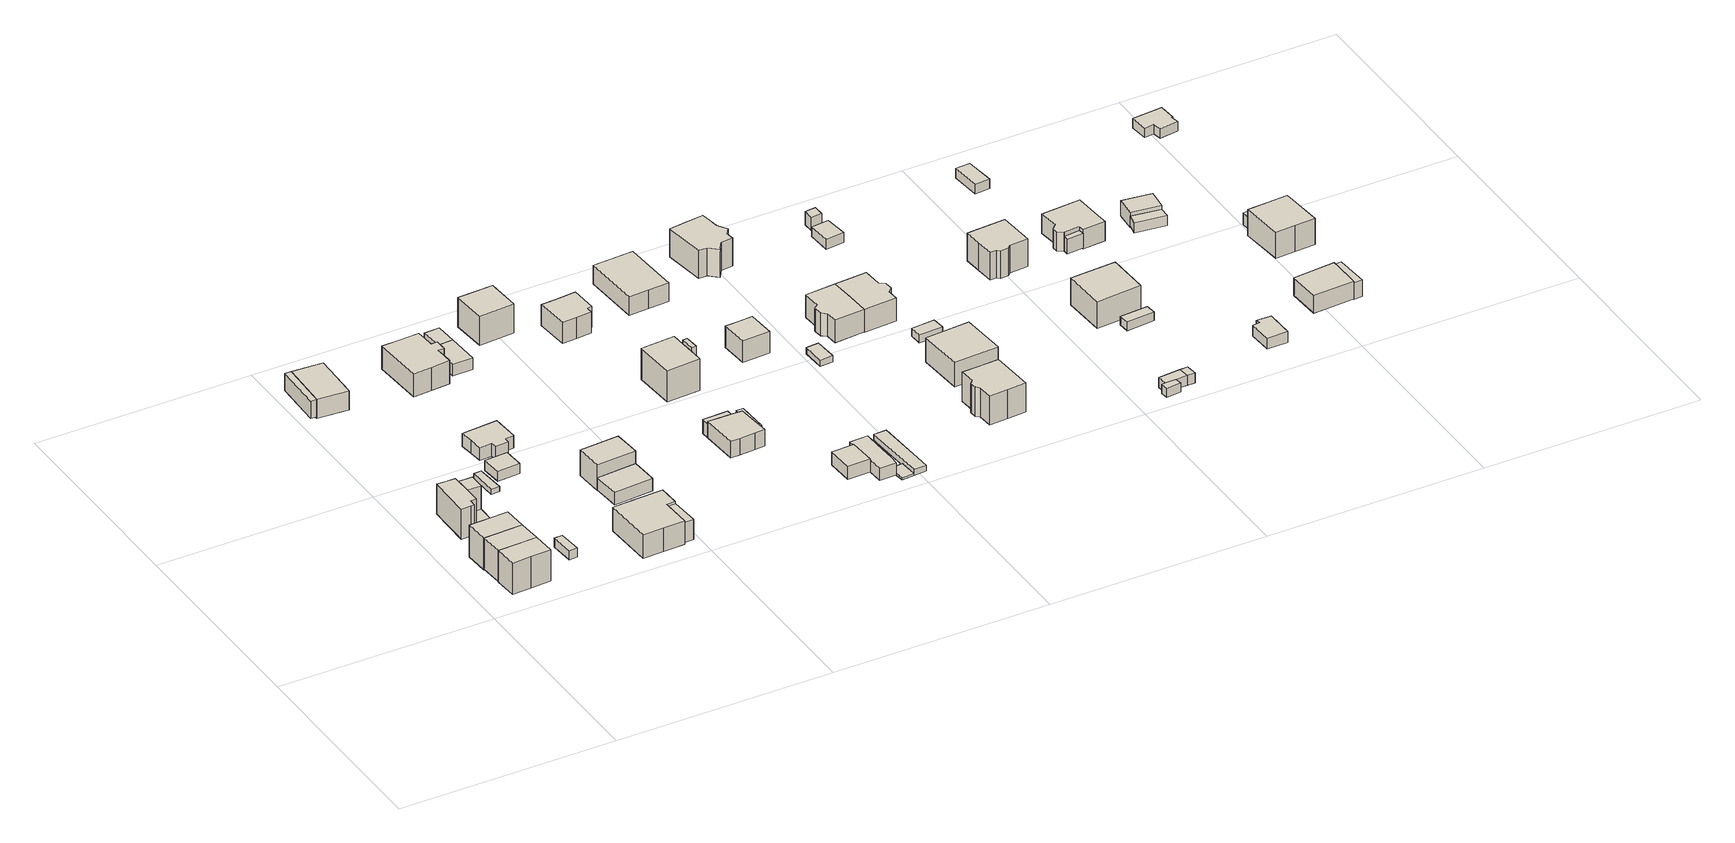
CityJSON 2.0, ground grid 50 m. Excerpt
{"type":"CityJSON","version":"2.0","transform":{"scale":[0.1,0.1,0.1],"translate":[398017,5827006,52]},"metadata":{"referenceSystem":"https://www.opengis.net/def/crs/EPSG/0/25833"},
"CityObjects":{
"building1":{"type":"Building","attributes":{"Gemeindeschluessel":"11000011","BezugspunktDach":"2200","function":"31001_1010","measuredHeight":8.56,"storeysAboveGround":1},"address":[{"country":"Germany","locality":"Berlin","thoroughfareNumber":"22B","thoroughfareName":"Astridstraße"}],"geometry":[{"type":"Solid","lod":"1","boundaries":[[[[0,1,2,3,4,5]],[[6,7,8,9,10,11]],[[6,11,5,4]],[[7,6,4,3]],[[8,7,3,2]],[[9,8,2,1]],[[10,9,1,0]],[[11,10,0,5]]]]}]},
"building2":{"type":"Building","attributes":{"Gemeindeschluessel":"11000011","BezugspunktDach":"2200","function":"31001_1010","measuredHeight":8.48,"storeysAboveGround":1},"address":[{"country":"Germany","locality":"Berlin","thoroughfareNumber":"22A","thoroughfareName":"Astridstraße"}],"geometry":[{"type":"Solid","lod":"1","boundaries":[[[[5,4,3,12,13]],[[14,15,16,17,18]],[[14,18,13,12]],[[15,14,12,3]],[[16,15,3,4]],[[17,16,4,5]],[[18,17,5,13]]]]}]},
"building3":{"type":"Building","attributes":{"Gemeindeschluessel":"11000011","BezugspunktDach":"2200","function":"31001_1010","measuredHeight":8.68,"storeysAboveGround":1},"address":[{"country":"Germany","locality":"Berlin","thoroughfareNumber":"22","thoroughfareName":"Astridstraße"}],"geometry":[{"type":"Solid","lod":"1","boundaries":[[[[13,12,19,20,21]],[[22,23,24,25,26]],[[22,26,21,20]],[[23,22,20,19]],[[24,23,19,12]],[[25,24,12,13]],[[26,25,13,21]]]]}]},
"building4":{"type":"Building","attributes":{"Gemeindeschluessel":"11000011","function":"31001_1010"},"address":[{"country":"Germany","locality":"Berlin","thoroughfareNumber":"2","thoroughfareName":"Sigrunstraße"}],"children":["building4-1","building4-2"]},
"building4-1":{"type":"BuildingPart","attributes":{"BezugspunktDach":"2200","measuredHeight":8.29,"storeysAboveGround":1},"parents":["building4"],"geometry":[{"type":"MultiSurface","lod":"1","boundaries":[[[27,28,29,30,31,32,33,34,35]],[[36,37,38,39,40,41,42,43,44]],[[36,44,35,34]],[[37,36,34,33]],[[38,37,33,32]],[[45,46,32,31]],[[40,39,31,30]],[[41,40,30,29]],[[42,41,29,28]],[[43,42,28,27]],[[44,43,27,35]],[[39,38,46,45]]]}]},
"building4-2":{"type":"BuildingPart","attributes":{"BezugspunktDach":"2200","measuredHeight":6.38,"storeysAboveGround":1},"parents":["building4"],"geometry":[{"type":"Solid","lod":"1","boundaries":[[[[45,47,48,46]],[[49,50,39,38]],[[49,38,46,48]],[[50,49,48,47]],[[39,50,47,45]],[[38,39,45,46]]]]}]},
"building5":{"type":"Building","attributes":{"Gemeindeschluessel":"11000011","BezugspunktDach":"2200","function":"31001_2143","measuredHeight":0.686,"storeysAboveGround":1},"address":[{"country":"Germany","locality":"Berlin","thoroughfareNumber":"2 (2)","thoroughfareName":"Sigrunstraße"}],"geometry":[{"type":"Solid","lod":"1","boundaries":[[[[51,52,53,54]],[[55,56,57,58]],[[55,58,54,53]],[[56,55,53,52]],[[57,56,52,51]],[[58,57,51,54]]]]}]},
"building6":{"type":"Building","attributes":{"Gemeindeschluessel":"11000011","BezugspunktDach":"2200","function":"31001_2463","measuredHeight":2.45,"storeysAboveGround":1},"address":[{"country":"Germany","locality":"Berlin","thoroughfareNumber":"2 (1)","thoroughfareName":"Sigrunstraße"}],"geometry":[{"type":"Solid","lod":"1","boundaries":[[[[59,60,61,62]],[[63,64,65,66]],[[63,66,62,61]],[[64,63,61,60]],[[65,64,60,59]],[[66,65,59,62]]]]}]},
"building7":{"type":"Building","attributes":{"Gemeindeschluessel":"11000011","BezugspunktDach":"2200","function":"31001_2143","measuredHeight":2.22,"storeysAboveGround":1},"address":[{"country":"Germany","locality":"Berlin","thoroughfareNumber":"5 (1)","thoroughfareName":"Ricardastraße"}],"geometry":[{"type":"Solid","lod":"1","boundaries":[[[[67,68,69,70]],[[71,72,73,74]],[[71,74,70,69]],[[72,71,69,68]],[[73,72,68,67]],[[74,73,67,70]]]]}]},
"building8":{"type":"Building","attributes":{"Gemeindeschluessel":"11000011","BezugspunktDach":"2200","function":"51009_1610","measuredHeight":4.17,"storeysAboveGround":0},"address":[{"country":"Germany","locality":"Berlin"}],"geometry":[{"type":"Solid","lod":"1","boundaries":[[[[75,76,77,78]],[[79,80,81,82]],[[79,82,78,77]],[[80,79,77,76]],[[81,80,76,75]],[[82,81,75,78]]]]}]},
"building9":{"type":"Building","attributes":{"Gemeindeschluessel":"11000011","BezugspunktDach":"2200","function":"31001_2081","measuredHeight":4.59,"storeysAboveGround":1},"address":[{"country":"Germany","locality":"Berlin","thoroughfareNumber":"3 (3)","thoroughfareName":"Sigrunstraße"}],"geometry":[{"type":"Solid","lod":"1","boundaries":[[[[83,84,76,75]],[[85,86,87,88]],[[85,88,75,76]],[[86,85,76,84]],[[87,86,84,83]],[[88,87,83,75]]]]}]},
"building10":{"type":"Building","attributes":{"Gemeindeschluessel":"11000011","BezugspunktDach":"2200","function":"31001_2143","measuredHeight":1.21,"storeysAboveGround":1},"address":[{"country":"Germany","locality":"Berlin","thoroughfareNumber":"4 (2)","thoroughfareName":"Sigrunstraße"}],"geometry":[{"type":"Solid","lod":"1","boundaries":[[[[89,90,91,92]],[[93,94,95,96]],[[93,96,92,91]],[[94,93,91,90]],[[95,94,90,89]],[[96,95,89,92]]]]}]},
"building11":{"type":"Building","attributes":{"Gemeindeschluessel":"11000011","BezugspunktDach":"2200","function":"31001_2463","measuredHeight":2.38,"storeysAboveGround":1},"address":[{"country":"Germany","locality":"Berlin","thoroughfareNumber":"4 (1)","thoroughfareName":"Sigrunstraße"}],"geometry":[{"type":"Solid","lod":"1","boundaries":[[[[97,98,99,100]],[[101,102,103,104]],[[101,104,100,99]],[[102,101,99,98]],[[103,102,98,97]],[[104,103,97,100]]]]}]},
"building12":{"type":"Building","attributes":{"Gemeindeschluessel":"11000011","BezugspunktDach":"2200","function":"31001_1010","measuredHeight":6.4,"storeysAboveGround":1},"address":[{"country":"Germany","locality":"Berlin","thoroughfareNumber":"5","thoroughfareName":"Ricardastraße"}],"geometry":[{"type":"Solid","lod":"1","boundaries":[[[[105,106,107,108,109,110,111,112]],[[113,114,115,116,117,118,119,120]],[[113,120,112,111]],[[114,113,111,110]],[[115,114,110,109]],[[116,115,109,108]],[[117,116,108,107]],[[118,117,107,106]],[[119,118,106,105]],[[120,119,105,112]]]]}]},
"building13":{"type":"Building","attributes":{"Gemeindeschluessel":"11000011","BezugspunktDach":"2200","function":"31001_1010","measuredHeight":4.02,"storeysAboveGround":1},"address":[{"country":"Germany","locality":"Berlin","thoroughfareNumber":"4","thoroughfareName":"Sigrunstraße"}],"geometry":[{"type":"Solid","lod":"1","boundaries":[[[[121,122,123,124,125,126,127,128,129,130]],[[131,132,133,134,135,136,137,138,139,140]],[[131,140,130,129]],[[132,131,129,128]],[[133,132,128,127]],[[134,133,127,126]],[[135,134,126,125]],[[136,135,125,124]],[[137,136,124,123]],[[138,137,123,122]],[[139,138,122,121]],[[140,139,121,130]]]]}]},
"building14":{"type":"Building","attributes":{"Gemeindeschluessel":"11000011","BezugspunktDach":"2200","function":"51009_1610","measuredHeight":5.15,"storeysAboveGround":0},"address":[{"country":"Germany","locality":"Berlin"}],"geometry":[{"type":"Solid","lod":"1","boundaries":[[[[141,142,143,144]],[[145,146,147,148]],[[145,148,144,143]],[[146,145,143,142]],[[147,146,142,141]],[[148,147,141,144]]]]}]},
"building15":{"type":"Building","attributes":{"Gemeindeschluessel":"11000011","BezugspunktDach":"2200","function":"31001_1010","measuredHeight":3,"storeysAboveGround":1},"address":[{"country":"Germany","locality":"Berlin","thoroughfareNumber":"3A","thoroughfareName":"Ricardastraße"}],"geometry":[{"type":"Solid","lod":"1","boundaries":[[[[149,150,151,152]],[[153,154,155,156]],[[153,156,152,151]],[[154,153,151,150]],[[155,154,150,149]],[[156,155,149,152]]]]}]},
"building16":{"type":"Building","attributes":{"Gemeindeschluessel":"11000011","BezugspunktDach":"2200","function":"31001_1010","measuredHeight":9.04,"storeysAboveGround":1},"address":[{"country":"Germany","locality":"Berlin","thoroughfareNumber":"3","thoroughfareName":"Sigrunstraße"}],"geometry":[{"type":"Solid","lod":"1","boundaries":[[[[157,158,159,160,161,162,163,164,165,166,167]],[[168,169,170,171,172,173,174,175,176,177,178]],[[168,178,167,166]],[[169,168,166,165]],[[170,169,165,164]],[[171,170,164,163]],[[172,171,163,162]],[[173,172,162,161]],[[174,173,161,160]],[[175,174,160,159]],[[176,175,159,158]],[[177,176,158,157]],[[178,177,157,167]]]]}]},
"building17":{"type":"Building","attributes":{"Gemeindeschluessel":"11000011","BezugspunktDach":"2200","function":"31001_1010","measuredHeight":6.21,"storeysAboveGround":1},"address":[{"country":"Germany","locality":"Berlin","thoroughfareNumber":"3","thoroughfareName":"Ricardastraße"}],"geometry":[{"type":"Solid","lod":"1","boundaries":[[[[179,180,181,182]],[[183,184,185,186]],[[183,186,182,181]],[[184,183,181,180]],[[185,184,180,179]],[[186,185,179,182]]]]}]},
"building18":{"type":"Building","attributes":{"Gemeindeschluessel":"11000011","BezugspunktDach":"2200","function":"51009_1610","measuredHeight":3.88,"storeysAboveGround":0},"address":[{"country":"Germany","locality":"Berlin"}],"geometry":[{"type":"Solid","lod":"1","boundaries":[[[[187,188,189,190]],[[172,191,174,173]],[[172,173,190,189]],[[191,172,189,188]],[[174,191,188,187]],[[173,174,187,190]]]]}]},
"building19":{"type":"Building","attributes":{"Gemeindeschluessel":"11000011","BezugspunktDach":"2200","function":"31001_2463","measuredHeight":2.77,"storeysAboveGround":1},"address":[{"country":"Germany","locality":"Berlin","thoroughfareNumber":"3 (1)","thoroughfareName":"Sigrunstraße"}],"geometry":[{"type":"Solid","lod":"1","boundaries":[[[[192,193,194,195,196]],[[197,198,199,200,201]],[[197,201,196,195]],[[198,197,195,194]],[[199,198,194,193]],[[200,199,193,192]],[[201,200,192,196]]]]}]},
"building20":{"type":"Building","attributes":{"Gemeindeschluessel":"11000011","BezugspunktDach":"2200","function":"31001_2143","measuredHeight":2.64,"storeysAboveGround":1},"address":[{"country":"Germany","locality":"Berlin","thoroughfareNumber":"3 (2)","thoroughfareName":"Sigrunstraße"}],"geometry":[{"type":"Solid","lod":"1","boundaries":[[[[195,194,202,203]],[[204,205,206,207]],[[204,207,203,202]],[[205,204,202,194]],[[206,205,194,195]],[[207,206,195,203]]]]}]},
"building21":{"type":"Building","attributes":{"Gemeindeschluessel":"11000011","BezugspunktDach":"2200","function":"31001_1010","measuredHeight":9.32,"storeysAboveGround":1},"address":[{"country":"Germany","locality":"Berlin","thoroughfareNumber":"5","thoroughfareName":"Sigrunstraße"}],"geometry":[{"type":"Solid","lod":"1","boundaries":[[[[208,209,210,211]],[[212,213,214,215]],[[212,215,211,210]],[[213,212,210,209]],[[214,213,209,208]],[[215,214,208,211]]]]}]},
"building22":{"type":"Building","attributes":{"Gemeindeschluessel":"11000011","function":"31001_1010"},"address":[{"country":"Germany","locality":"Berlin","thoroughfareNumber":"4","thoroughfareName":"Ricardastraße"}],"children":["building22-1","building22-2"]},
"building22-1":{"type":"BuildingPart","attributes":{"BezugspunktDach":"2200","measuredHeight":4.66,"storeysAboveGround":1},"parents":["building22"],"geometry":[{"type":"MultiSurface","lod":"1","boundaries":[[[216,217,218,219,220,221,222,223,224]],[[225,226,227,228,229,230,231,232,233]],[[234,235,224,223]],[[236,234,225,223,222]],[[227,226,222,221]],[[228,227,221,220]],[[229,228,220,219]],[[230,229,219,218]],[[231,230,218,217]],[[232,231,217,216]],[[233,232,216,224]],[[225,233,235,234]],[[226,225,234,236]]]}]},
"building22-2":{"type":"BuildingPart","attributes":{"BezugspunktDach":"2200","measuredHeight":3.38,"storeysAboveGround":1},"parents":["building22"],"geometry":[{"type":"MultiSurface","lod":"1","boundaries":[[[235,236,237,238]],[[239,226,233,240]],[[239,240,238,237]],[[226,239,237,236]],[[240,233,235,238]],[[233,225,234,235]],[[226,236,234,225]]]}]},
"building23":{"type":"Building","attributes":{"Gemeindeschluessel":"11000011","BezugspunktDach":"2200","function":"51009_1610","measuredHeight":2.8,"storeysAboveGround":0},"address":[{"country":"Germany","locality":"Berlin"}],"geometry":[{"type":"Solid","lod":"1","boundaries":[[[[241,242,243,244,245]],[[246,247,248,249,250]],[[246,250,245,244]],[[247,246,244,243]],[[248,247,243,242]],[[249,248,242,241]],[[250,249,241,245]]]]}]},
"building24":{"type":"Building","attributes":{"Gemeindeschluessel":"11000011","BezugspunktDach":"2200","function":"31001_1010","measuredHeight":7,"storeysAboveGround":1},"address":[{"country":"Germany","locality":"Berlin","thoroughfareNumber":"7","thoroughfareName":"Sigrunstraße"}],"geometry":[{"type":"Solid","lod":"1","boundaries":[[[[251,252,253,254,255,256,257,258]],[[259,260,261,262,263,264,265,266]],[[259,266,258,257]],[[260,259,257,256]],[[261,260,256,255]],[[262,261,255,254]],[[263,262,254,253]],[[264,263,253,252]],[[265,264,252,251]],[[266,265,251,258]]]]}]},
"building25":{"type":"Building","attributes":{"Gemeindeschluessel":"11000011","function":"31001_1010"},"address":[{"country":"Germany","locality":"Berlin","thoroughfareNumber":"6","thoroughfareName":"Sigrunstraße"}],"children":["building25-1","building25-2"]},
"building25-1":{"type":"BuildingPart","attributes":{"BezugspunktDach":"2200","measuredHeight":9.69,"storeysAboveGround":1},"parents":["building25"],"geometry":[{"type":"Solid","lod":"1","boundaries":[[[[267,268,269,270,271,272]],[[273,274,275,276,277,278]],[[273,278,272,271]],[[274,273,271,270]],[[276,275,269,268]],[[277,276,268,267]],[[278,277,267,272]],[[275,274,270,269]]]]}]},
"building25-2":{"type":"BuildingPart","attributes":{"BezugspunktDach":"2200","measuredHeight":8.47,"storeysAboveGround":1},"parents":["building25"],"geometry":[{"type":"MultiSurface","lod":"1","boundaries":[[[279,280,281,282]],[[283,284,275,274]],[[283,274,282,281]],[[284,283,281,280]],[[275,284,280,279]],[[270,269,275,279,282]],[[274,275,269,270]]]}]},
"building26":{"type":"Building","attributes":{"Gemeindeschluessel":"11000011","function":"31001_1010"},"address":[{"country":"Germany","locality":"Berlin","thoroughfareNumber":"6","thoroughfareName":"Ricardastraße"}],"children":["building26-1","building26-2"]},
"building26-1":{"type":"BuildingPart","attributes":{"BezugspunktDach":"2200","measuredHeight":3.53,"storeysAboveGround":1},"parents":["building26"],"geometry":[{"type":"Solid","lod":"1","boundaries":[[[[285,286,287,288,289,290,291,292,293]],[[294,295,296,297,298,299,300,301,302]],[[294,302,293,292]],[[295,294,292,291]],[[296,295,291,290]],[[297,296,290,289]],[[298,297,289,288]],[[299,298,288,287]],[[302,301,285,293]],[[300,299,287,286]],[[301,300,286,285]]]]}]},
"building26-2":{"type":"BuildingPart","attributes":{"BezugspunktDach":"2200","measuredHeight":3.26,"storeysAboveGround":1},"parents":["building26"],"geometry":[{"type":"MultiSurface","lod":"1","boundaries":[[[303,304,305,306]],[[301,299,307,308]],[[301,308,306,305]],[[287,286,285,305,304]],[[307,299,304,303]],[[308,307,303,306]],[[299,309,300,286,287]],[[301,285,286,300]]]}]},
"building27":{"type":"Building","attributes":{"Gemeindeschluessel":"11000011","function":"31001_2143"},"address":[{"country":"Germany","locality":"Berlin","thoroughfareNumber":"6 (1)","thoroughfareName":"Ricardastraße"}],"children":["building27-1","building27-2"]},
"building27-1":{"type":"BuildingPart","attributes":{"BezugspunktDach":"2200","measuredHeight":2.14,"storeysAboveGround":1},"parents":["building27"],"geometry":[{"type":"MultiSurface","lod":"1","boundaries":[[[310,311,312,313]],[[314,315,316,317]],[[314,317,313,312]],[[315,314,312,311]],[[316,315,311,310]],[[317,318,319,320,316,310,313]],[[316,320,319,318]]]}]},
"building27-2":{"type":"BuildingPart","attributes":{"BezugspunktDach":"2200","measuredHeight":0.496,"storeysAboveGround":1},"parents":["building27"],"geometry":[{"type":"MultiSurface","lod":"1","boundaries":[[[321,320,319,322,323]],[[324,318,316,325,326]],[[324,326,323,322]],[[318,324,322,319]],[[325,316,320,321]],[[326,325,321,323]],[[316,327,318,319,320]]]}]},
"building28":{"type":"Building","attributes":{"Gemeindeschluessel":"11000011","BezugspunktDach":"2200","function":"31001_1010","measuredHeight":5.54,"storeysAboveGround":1},"address":[{"country":"Germany","locality":"Berlin","thoroughfareNumber":"9","thoroughfareName":"Sigrunstraße"}],"geometry":[{"type":"Solid","lod":"1","boundaries":[[[[328,329,330,331,332]],[[333,334,335,336,337]],[[333,337,332,331]],[[334,333,331,330]],[[335,334,330,329]],[[336,335,329,328]],[[337,336,328,332]]]]}]},
"building29":{"type":"Building","attributes":{"Gemeindeschluessel":"11000011","BezugspunktDach":"2200","function":"31001_1010","measuredHeight":6.38,"storeysAboveGround":1},"address":[{"country":"Germany","locality":"Berlin","thoroughfareNumber":"8","thoroughfareName":"Sigrunstraße"}],"geometry":[{"type":"Solid","lod":"1","boundaries":[[[[338,339,340,341,342]],[[343,344,345,346,347]],[[343,347,342,341]],[[344,343,341,340]],[[345,344,340,339]],[[346,345,339,338]],[[347,346,338,342]]]]}]},
"building30":{"type":"Building","attributes":{"Gemeindeschluessel":"11000011","BezugspunktDach":"2200","function":"31001_2463","measuredHeight":1.49,"storeysAboveGround":1},"address":[{"country":"Germany","locality":"Berlin","thoroughfareNumber":"10 (1)","thoroughfareName":"Sigrunstraße"}],"geometry":[{"type":"Solid","lod":"1","boundaries":[[[[348,349,350,351]],[[352,353,354,355]],[[352,355,351,350]],[[353,352,350,349]],[[354,353,349,348]],[[355,354,348,351]]]]}]},
"building31":{"type":"Building","attributes":{"Gemeindeschluessel":"11000011","BezugspunktDach":"2200","function":"31001_1010","measuredHeight":8.34,"storeysAboveGround":1},"address":[{"country":"Germany","locality":"Berlin","thoroughfareNumber":"17","thoroughfareName":"Ellistraße"}],"geometry":[{"type":"Solid","lod":"1","boundaries":[[[[356,357,358,359,360,361,362,363,364,365,366,367,368]],[[369,370,371,372,373,374,375,376,377,378,379,380,381]],[[369,381,368,367]],[[370,369,367,366]],[[371,370,366,365]],[[372,371,365,364]],[[373,372,364,363]],[[374,373,363,362]],[[375,374,362,361]],[[376,375,361,360]],[[377,376,360,359]],[[378,377,359,358]],[[379,378,358,357]],[[380,379,357,356]],[[381,380,356,368]]]]}]},
"building32":{"type":"Building","attributes":{"Gemeindeschluessel":"11000011","BezugspunktDach":"2200","function":"31001_1010","measuredHeight":7.44,"storeysAboveGround":1},"address":[{"country":"Germany","locality":"Berlin","thoroughfareNumber":"10","thoroughfareName":"Sigrunstraße"}],"geometry":[{"type":"Solid","lod":"1","boundaries":[[[[382,383,384,385,386,387,388,389,390,391]],[[392,393,394,395,396,397,398,399,400,401]],[[392,401,391,390]],[[393,392,390,389]],[[394,393,389,388]],[[395,394,388,387]],[[396,395,387,386]],[[397,396,386,385]],[[398,397,385,384]],[[399,398,384,383]],[[400,399,383,382]],[[401,400,382,391]]]]}]},
"building33":{"type":"Building","attributes":{"Gemeindeschluessel":"11000011","BezugspunktDach":"2200","function":"31001_1010","measuredHeight":8.95,"storeysAboveGround":1},"address":[{"country":"Germany","locality":"Berlin","thoroughfareNumber":"5","thoroughfareName":"Helminestraße"}],"geometry":[{"type":"Solid","lod":"1","boundaries":[[[[402,403,404,405,406,407,408,409,410,411]],[[412,413,414,415,416,417,418,419,420,421]],[[412,421,411,410]],[[413,412,410,409]],[[414,413,409,408]],[[415,414,408,407]],[[416,415,407,406]],[[417,416,406,405]],[[418,417,405,404]],[[419,418,404,403]],[[420,419,403,402]],[[421,420,402,411]]]]}]},
"building34":{"type":"Building","attributes":{"Gemeindeschluessel":"11000011","BezugspunktDach":"2200","function":"31001_1010","measuredHeight":6.5,"storeysAboveGround":1},"address":[{"country":"Germany","locality":"Berlin","thoroughfareNumber":"3","thoroughfareName":"Helminestraße"}],"geometry":[{"type":"Solid","lod":"1","boundaries":[[[[422,423,424,425]],[[426,427,428,429]],[[426,429,425,424]],[[427,426,424,423]],[[428,427,423,422]],[[429,428,422,425]]]]}]},
"building35":{"type":"Building","attributes":{"Gemeindeschluessel":"11000011","BezugspunktDach":"2200","function":"31001_1010","measuredHeight":7.54,"storeysAboveGround":1},"address":[{"country":"Germany","locality":"Berlin","thoroughfareNumber":"12","thoroughfareName":"Sigrunstraße"}],"geometry":[{"type":"Solid","lod":"1","boundaries":[[[[387,386,430,431,432,433,434,435,436,388]],[[437,438,439,440,441,442,443,444,445,446]],[[437,446,388,436]],[[438,437,436,435]],[[439,438,435,434]],[[440,439,434,433]],[[441,440,433,432]],[[442,441,432,431]],[[443,442,431,430]],[[444,443,430,386]],[[445,444,386,387]],[[446,445,387,388]]]]}]},
"building36":{"type":"Building","attributes":{"Gemeindeschluessel":"11000011","BezugspunktDach":"2200","function":"31001_2463","measuredHeight":1.98,"storeysAboveGround":1},"address":[{"country":"Germany","locality":"Berlin","thoroughfareNumber":"12 (1)","thoroughfareName":"Sigrunstraße"}],"geometry":[{"type":"Solid","lod":"1","boundaries":[[[[447,448,449,450]],[[451,452,453,454]],[[451,454,450,449]],[[452,451,449,448]],[[453,452,448,447]],[[454,453,447,450]]]]}]},
"building37":{"type":"Building","attributes":{"Gemeindeschluessel":"11000011","BezugspunktDach":"2200","function":"51009_1610","measuredHeight":2.45,"storeysAboveGround":0},"address":[{"country":"Germany","locality":"Berlin"}],"geometry":[{"type":"Solid","lod":"1","boundaries":[[[[455,456,457,458]],[[459,460,461,462]],[[459,462,458,457]],[[460,459,457,456]],[[461,460,456,455]],[[462,461,455,458]]]]}]},
"building38":{"type":"Building","attributes":{"Gemeindeschluessel":"11000011","BezugspunktDach":"2200","function":"51009_1610","measuredHeight":3.19,"storeysAboveGround":0},"address":[{"country":"Germany","locality":"Berlin"}],"geometry":[{"type":"Solid","lod":"1","boundaries":[[[[463,464,465,466]],[[467,468,469,470]],[[467,470,466,465]],[[468,467,465,464]],[[469,468,464,463]],[[470,469,463,466]]]]}]},
"building39":{"type":"Building","attributes":{"Gemeindeschluessel":"11000011","BezugspunktDach":"2200","function":"51009_1610","measuredHeight":2.23,"storeysAboveGround":0},"address":[{"country":"Germany","locality":"Berlin"}],"geometry":[{"type":"Solid","lod":"1","boundaries":[[[[471,472,473,474,475]],[[476,477,478,479,480]],[[476,480,475,474]],[[477,476,474,473]],[[478,477,473,472]],[[479,478,472,471]],[[480,479,471,475]]]]}]},
"building40":{"type":"Building","attributes":{"Gemeindeschluessel":"11000011","BezugspunktDach":"2200","function":"51009_1611","measuredHeight":2.42,"storeysAboveGround":0},"address":[{"country":"Germany","locality":"Berlin"}],"geometry":[{"type":"Solid","lod":"1","boundaries":[[[[474,473,481,482,483]],[[484,485,486,487,488]],[[484,488,483,482]],[[485,484,482,481]],[[486,485,481,473]],[[487,486,473,474]],[[488,487,474,483]]]]}]},
"building41":{"type":"Building","attributes":{"Gemeindeschluessel":"11000011","BezugspunktDach":"2200","function":"31001_2143","measuredHeight":2.44,"storeysAboveGround":1},"address":[{"country":"Germany","locality":"Berlin","thoroughfareNumber":"8 (2)","thoroughfareName":"Helminestraße"}],"geometry":[{"type":"Solid","lod":"1","boundaries":[[[[481,489,490,482]],[[491,492,485,484]],[[491,484,482,490]],[[492,491,490,489]],[[485,492,489,481]],[[484,485,481,482]]]]}]},
"building42":{"type":"Building","attributes":{"Gemeindeschluessel":"11000011","BezugspunktDach":"2200","function":"31001_1010","measuredHeight":8.4,"storeysAboveGround":1},"address":[{"country":"Germany","locality":"Berlin","thoroughfareNumber":"2","thoroughfareName":"Helminestraße"}],"geometry":[{"type":"Solid","lod":"1","boundaries":[[[[493,494,495,496,497,498,499,500,501]],[[502,503,504,505,506,507,508,509,510]],[[502,510,501,500]],[[503,502,500,499]],[[504,503,499,498]],[[505,504,498,497]],[[506,505,497,496]],[[507,506,496,495]],[[508,507,495,494]],[[509,508,494,493]],[[510,509,493,501]]]]}]},
"building43":{"type":"Building","attributes":{"Gemeindeschluessel":"11000011","BezugspunktDach":"2200","function":"31001_1010","measuredHeight":9.87,"storeysAboveGround":1},"address":[{"country":"Germany","locality":"Berlin","thoroughfareNumber":"4","thoroughfareName":"Helminestraße"}],"geometry":[{"type":"Solid","lod":"1","boundaries":[[[[511,512,513,514]],[[515,516,517,518]],[[515,518,514,513]],[[516,515,513,512]],[[517,516,512,511]],[[518,517,511,514]]]]}]},
"building44":{"type":"Building","attributes":{"Gemeindeschluessel":"11000011","BezugspunktDach":"2200","function":"31001_2143","measuredHeight":2.12,"storeysAboveGround":1},"address":[{"country":"Germany","locality":"Berlin","thoroughfareNumber":"4 (1)","thoroughfareName":"Helminestraße"}],"geometry":[{"type":"Solid","lod":"1","boundaries":[[[[519,520,521,522]],[[523,524,525,526]],[[523,526,522,521]],[[524,523,521,520]],[[525,524,520,519]],[[526,525,519,522]]]]}]},
"building45":{"type":"Building","attributes":{"Gemeindeschluessel":"11000011","BezugspunktDach":"2200","function":"51009_1610","measuredHeight":3.48,"storeysAboveGround":0},"address":[{"country":"Germany","locality":"Berlin"}],"geometry":[{"type":"Solid","lod":"1","boundaries":[[[[527,528,529,530]],[[531,532,533,534]],[[531,534,530,529]],[[532,531,529,528]],[[533,532,528,527]],[[534,533,527,530]]]]}]},
"building46":{"type":"Building","attributes":{"Gemeindeschluessel":"11000011","BezugspunktDach":"2200","function":"31001_1010","measuredHeight":6.54,"storeysAboveGround":1},"address":[{"country":"Germany","locality":"Berlin","thoroughfareNumber":"14","thoroughfareName":"Sigrunstraße"}],"geometry":[{"type":"Solid","lod":"1","boundaries":[[[[535,536,537,538,539,540,541,542,543,544,545]],[[546,547,548,549,550,551,552,553,554,555,556]],[[546,556,545,544]],[[547,546,544,543]],[[548,547,543,542]],[[549,548,542,541]],[[550,549,541,540]],[[551,550,540,539]],[[552,551,539,538]],[[553,552,538,537]],[[554,553,537,536]],[[555,554,536,535]],[[556,555,535,545]]]]}]},
"building47":{"type":"Building","attributes":{"Gemeindeschluessel":"11000011","BezugspunktDach":"2200","function":"31001_2463","measuredHeight":2.32,"storeysAboveGround":1},"address":[{"country":"Germany","locality":"Berlin","thoroughfareNumber":"13 (1)","thoroughfareName":"Sigrunstraße"}],"geometry":[{"type":"Solid","lod":"1","boundaries":[[[[557,558,559,560]],[[561,562,563,564]],[[561,564,560,559]],[[562,561,559,558]],[[563,562,558,557]],[[564,563,557,560]]]]}]},
"building48":{"type":"Building","attributes":{"Gemeindeschluessel":"11000011","BezugspunktDach":"2200","function":"31001_2143","measuredHeight":2.63,"storeysAboveGround":1},"address":[{"country":"Germany","locality":"Berlin","thoroughfareNumber":"25 (1)","thoroughfareName":"An der Margaretenhöhe"}],"geometry":[{"type":"Solid","lod":"1","boundaries":[[[[565,566,567,568,569,570]],[[571,572,573,574,575,576]],[[571,576,570,569]],[[572,571,569,568]],[[573,572,568,567]],[[574,573,567,566]],[[575,574,566,565]],[[576,575,565,570]]]]}]},
"building49":{"type":"Building","attributes":{"Gemeindeschluessel":"11000011","BezugspunktDach":"2200","function":"51009_1610","measuredHeight":2.43,"storeysAboveGround":0},"address":[{"country":"Germany","locality":"Berlin"}],"geometry":[{"type":"Solid","lod":"1","boundaries":[[[[577,578,579,580]],[[581,582,583,584]],[[581,584,580,579]],[[582,581,579,578]],[[583,582,578,577]],[[584,583,577,580]]]]}]},
"building50":{"type":"Building","attributes":{"Gemeindeschluessel":"11000011","BezugspunktDach":"2200","function":"31001_1310","measuredHeight":4.11,"storeysAboveGround":1},"address":[{"country":"Germany","locality":"Berlin","thoroughfareNumber":"21","thoroughfareName":"An der Margaretenhöhe"}],"geometry":[{"type":"Solid","lod":"1","boundaries":[[[[585,586,587,588]],[[589,590,591,592]],[[589,592,588,587]],[[590,589,587,586]],[[591,590,586,585]],[[592,591,585,588]]]]}]},
"building51":{"type":"Building","attributes":{"Gemeindeschluessel":"11000011","BezugspunktDach":"2200","function":"31001_1010","measuredHeight":4.84,"storeysAboveGround":1},"address":[{"country":"Germany","locality":"Berlin","thoroughfareNumber":"25","thoroughfareName":"An der Margaretenhöhe"}],"geometry":[{"type":"Solid","lod":"1","boundaries":[[[[593,594,595,596]],[[597,598,599,600]],[[597,600,596,595]],[[598,597,595,594]],[[599,598,594,593]],[[600,599,593,596]]]]}]},
"building52":{"type":"Building","attributes":{"Gemeindeschluessel":"11000011","BezugspunktDach":"2200","function":"51009_1610","measuredHeight":4.06,"storeysAboveGround":0},"address":[{"country":"Germany","locality":"Berlin"}],"geometry":[{"type":"Solid","lod":"1","boundaries":[[[[601,602,603,604]],[[605,606,607,608]],[[605,608,604,603]],[[606,605,603,602]],[[607,606,602,601]],[[608,607,601,604]]]]}]},
"building53":{"type":"Building","attributes":{"Gemeindeschluessel":"11000011","BezugspunktDach":"2200","function":"31001_1010","measuredHeight":9.5,"storeysAboveGround":1},"address":[{"country":"Germany","locality":"Berlin","thoroughfareNumber":"23","thoroughfareName":"An der Margaretenhöhe"}],"geometry":[{"type":"Solid","lod":"1","boundaries":[[[[609,610,611,612,613,614]],[[615,616,617,618,619,620]],[[615,620,614,613]],[[616,615,613,612]],[[617,616,612,611]],[[618,617,611,610]],[[619,618,610,609]],[[620,619,609,614]]]]}]},
"building54":{"type":"Building","attributes":{"Gemeindeschluessel":"11000011","BezugspunktDach":"2200","function":"31001_2463","measuredHeight":2.92,"storeysAboveGround":1},"address":[{"country":"Germany","locality":"Berlin","thoroughfareNumber":"23 (1)","thoroughfareName":"An der Margaretenhöhe"}],"geometry":[{"type":"Solid","lod":"1","boundaries":[[[[621,622,623,624]],[[625,626,627,628]],[[625,628,624,623]],[[626,625,623,622]],[[627,626,622,621]],[[628,627,621,624]]]]}]},
"building55":{"type":"Building","attributes":{"Gemeindeschluessel":"11000011","BezugspunktDach":"2200","function":"31001_2463","measuredHeight":2.35,"storeysAboveGround":1},"address":[{"country":"Germany","locality":"Berlin","thoroughfareNumber":"19 (1)","thoroughfareName":"An der Margaretenhöhe"}],"geometry":[{"type":"Solid","lod":"1","boundaries":[[[[629,630,631,632,633,634,635,636]],[[637,638,639,640,641,642,643,644]],[[637,644,636,635]],[[638,637,635,634]],[[639,638,634,633]],[[640,639,633,632]],[[641,640,632,631]],[[642,641,631,630]],[[643,642,630,629]],[[644,643,629,636]]]]}]}
},
"vertices":[
[53,19,109],[98,22,109],[144,24,109],[141,77,109],[96,75,109],[50,73,109],[96,75,33],[141,77,33],[144,24,33],[98,22,33],[53,19,33],[50,73,33],
[138,130,109],[47,126,109],[138,130,34],[141,77,34],[96,75,34],[50,73,34],[47,126,34],
[135,185,109],[90,183,109],[44,181,109],[90,183,32],[135,185,32],[138,130,32],[47,126,32],[44,181,32],
[86,248,102],[93,248,102],[94,264,102],[107,265,102],[107,314,102],[106,349,102],[85,350,102],[64,350,102],[63,247,102],[64,350,29],[85,350,29],[106,349,29],[107,314,29],[107,265,29],[94,264,29],[93,248,29],[86,248,29],[63,247,29],[107,314,93],[106,349,93],
[145,313,93],[145,349,93],[145,349,29],[145,313,29],
[107,265,37],[144,264,37],[145,313,37],[107,314,37],[145,313,30],[144,264,30],[107,265,30],[107,314,30],
[145,349,54],[147,378,54],[107,378,54],[106,349,54],[107,378,30],[147,378,30],[145,349,30],[106,349,30],
[215,74,53],[234,75,53],[230,130,53],[211,129,53],[230,130,31],[234,75,31],[215,74,31],[211,129,31],
[19,765,77],[23,877,77],[9,878,77],[5,765,77],[9,878,35],[23,877,35],[19,765,35],[5,765,35],
[91,760,77],[95,873,77],[23,877,31],[95,873,31],[91,760,31],[19,765,31],
[195,361,39],[215,362,39],[210,429,39],[192,428,39],[210,429,27],[215,362,27],[195,361,27],[192,428,27],
[233,401,47],[285,404,47],[282,451,47],[229,448,47],[282,451,23],[285,404,23],[233,401,23],[229,448,23],
[351,14,82],[400,16,82],[449,18,82],[446,86,82],[466,87,82],[464,136,82],[395,133,82],[346,131,82],[395,133,25],[464,136,25],[466,87,25],[446,86,25],[449,18,25],[400,16,25],[351,14,25],[346,131,25],
[236,517,52],[239,486,52],[267,488,52],[269,474,52],[299,476,52],[299,489,52],[320,492,52],[318,523,52],[316,554,52],[233,548,52],[316,554,21],[318,523,21],[320,492,21],[299,489,21],[299,476,21],[269,474,21],[267,488,21],[239,486,21],[236,517,21],[233,548,21],
[449,18,78],[470,19,78],[466,87,78],[446,86,78],[466,87,29],[470,19,29],[449,18,29],[446,86,29],
[396,211,54],[487,218,54],[483,281,54],[391,274,54],[483,281,24],[487,218,24],[396,211,24],[391,274,24],
[232,746,80],[275,749,80],[318,752,80],[317,775,80],[316,796,80],[330,796,80],[329,823,80],[315,822,80],[312,868,80],[268,866,80],[225,864,80],[268,866,24],[312,868,24],[315,822,24],[329,823,24],[330,796,24],[316,796,24],[317,775,24],[318,752,24],[275,749,24],[232,746,24],[225,864,24],
[391,274,85],[483,281,85],[478,344,85],[387,338,85],[478,344,23],[483,281,23],[391,274,23],[387,338,23],
[317,775,63],[331,777,63],[330,796,63],[316,796,63],[331,777,24],
[340,778,48],[387,779,48],[383,855,48],[348,853,48],[336,853,48],[348,853,20],[383,855,20],[387,779,20],[340,778,20],[336,853,20],
[381,906,48],[345,904,48],[381,906,21],[383,855,21],[348,853,21],[345,904,21],
[444,852,87],[525,858,87],[520,936,87],[438,932,87],[520,936,16],[525,858,16],[444,852,16],[438,932,16],
[685,250,59],[707,251,59],[743,253,59],[766,254,59],[763,286,59],[759,334,59],[738,335,59],[702,335,59],[680,336,59],[702,335,19],[738,335,19],[759,334,19],[763,286,19],[766,254,19],[743,253,19],[707,251,19],[685,250,19],[680,336,19],[702,335,53],[680,336,53],[738,335,53],
[737,356,53],[679,354,53],[737,356,19],[679,354,19],
[759,334,46],[763,286,46],[777,286,46],[774,358,46],[759,359,46],[774,358,18],[777,286,18],[763,286,18],[759,334,18],[759,359,18],
[593,778,66],[627,780,66],[662,783,66],[661,799,66],[673,800,66],[669,861,66],[621,857,66],[587,855,66],[621,857,15],[669,861,15],[673,800,15],[661,799,15],[662,783,15],[627,780,15],[593,778,15],[587,855,15],
[676,495,89],[754,500,89],[752,531,89],[750,564,89],[748,596,89],[670,591,89],[748,596,13],[750,564,13],[752,531,13],[754,500,13],[676,495,13],[670,591,13],
[752,531,98],[763,532,98],[761,565,98],[750,564,98],[761,565,13],[763,532,13],
[897,122,55],[899,81,55],[900,60,55],[902,25,55],[941,26,55],[942,48,55],[940,83,55],[938,139,55],[896,137,55],[938,139,26],[940,83,26],[942,48,26],[941,26,26],[902,25,26],[900,60,26],[899,81,26],[897,122,26],[896,137,26],
[848,59,58],[900,60,58],[897,122,58],[845,120,58],[848,59,26],[845,120,26],[900,71,26],
[972,8,39],[1001,10,39],[992,159,39],[963,158,39],[992,159,25],[1001,10,25],[972,8,25],[963,158,25],[969,50,25],[969,50,30],[972,8,30],
[943,6,30],[942,48,30],[941,26,30],[942,48,25],[943,6,25],[941,26,25],[970,29,25],
[759,800,60],[806,803,60],[853,806,60],[845,940,60],[751,935,60],[845,940,15],[853,806,15],[806,803,15],[759,800,15],[751,935,15],
[876,542,67],[940,545,67],[936,610,67],[904,608,67],[872,606,67],[904,608,15],[936,610,15],[940,545,15],[876,542,15],[872,606,15],
[1005,454,30],[1035,456,30],[1032,509,30],[1003,507,30],[1032,509,15],[1035,456,15],[1005,454,15],[1003,507,15],
[945,846,84],[965,847,84],[985,829,84],[987,833,84],[999,850,84],[1026,852,84],[1024,870,84],[1035,885,84],[1020,907,84],[1014,953,84],[974,948,84],[973,948,84],[932,943,84],[973,948,16],[974,948,16],[1014,953,16],[1020,907,16],[1035,885,16],[1024,870,16],[1026,852,16],[999,850,16],[987,833,16],[985,829,16],[965,847,16],[945,846,16],[932,943,16],
[1059,569,68],[1061,552,68],[1072,543,68],[1074,516,68],[1144,521,68],[1141,575,68],[1137,629,68],[1067,624,68],[1069,581,68],[1059,573,68],[1069,581,13],[1067,624,13],[1137,629,13],[1141,575,13],[1144,521,13],[1074,516,13],[1072,543,13],[1061,552,13],[1059,569,13],[1059,573,13],
[1184,135,94],[1192,128,94],[1194,94,94],[1237,97,94],[1280,99,94],[1273,199,94],[1230,197,94],[1187,195,94],[1190,159,94],[1183,151,94],[1190,159,23],[1187,195,23],[1230,197,23],[1273,199,23],[1280,99,23],[1237,97,23],[1194,94,23],[1192,128,23],[1184,135,23],[1183,151,23],
[1203,254,77],[1307,261,77],[1299,367,77],[1196,360,77],[1299,367,18],[1307,261,18],[1203,254,18],[1196,360,18],
[1220,525,68],[1218,551,68],[1229,561,68],[1227,580,68],[1227,581,68],[1215,590,68],[1212,634,68],[1212,634,12],[1215,590,12],[1227,581,12],[1227,580,12],[1229,561,12],[1218,551,12],[1220,525,12],[1144,521,12],[1141,575,12],[1137,629,12],
[1221,431,33],[1276,434,33],[1273,464,33],[1219,460,33],[1273,464,14],[1276,434,14],[1221,431,14],[1219,460,14],
[1226,824,31],[1269,829,31],[1263,882,31],[1223,878,31],[1263,882,7],[1269,829,7],[1226,824,7],[1223,878,7],
[1233,898,39],[1258,900,39],[1257,924,39],[1232,922,39],[1257,924,7],[1258,900,7],[1233,898,7],[1232,922,7],
[1553,7,45],[1587,9,45],[1585,26,45],[1560,25,45],[1551,24,45],[1560,25,23],[1585,26,23],[1587,9,23],[1553,7,23],[1551,24,23],
[1612,27,45],[1609,52,45],[1558,48,45],[1609,52,21],[1612,27,21],[1585,26,21],[1560,25,21],[1558,48,21],
[1630,27,45],[1627,53,45],[1627,53,21],[1630,27,21],
[1454,603,78],[1457,562,78],[1472,563,78],[1479,557,78],[1498,558,78],[1504,565,78],[1547,568,78],[1541,651,78],[1451,645,78],[1541,651,11],[1547,568,11],[1504,565,11],[1498,558,11],[1479,557,11],[1472,563,11],[1457,562,11],[1454,603,11],[1451,645,11],
[1558,302,79],[1663,309,79],[1659,408,79],[1553,402,79],[1659,408,14],[1663,309,14],[1558,302,14],[1553,402,14],
[1607,265,35],[1672,271,35],[1669,294,35],[1605,290,35],[1669,294,14],[1672,271,14],[1607,265,14],[1605,290,14],
[1638,568,46],[1677,571,46],[1675,585,46],[1638,581,46],[1675,585,11],[1677,571,11],[1638,568,11],[1638,581,11],
[1626,590,56],[1638,581,56],[1640,582,56],[1675,585,56],[1677,571,56],[1729,575,56],[1728,590,56],[1722,667,56],[1631,660,56],[1636,614,56],[1625,603,56],[1636,614,9],[1631,660,9],[1722,667,9],[1728,590,9],[1729,575,9],[1677,571,9],[1675,585,9],[1640,582,9],[1638,581,9],[1626,590,9],[1625,603,9],
[1587,856,26],[1622,859,26],[1615,928,26],[1581,926,26],[1615,928,3],[1622,859,3],[1587,856,3],[1581,926,3],
[1822,73,38],[1870,74,38],[1868,139,38],[1834,140,38],[1836,130,38],[1819,128,38],[1836,130,12],[1834,140,12],[1868,139,12],[1870,74,12],[1822,73,12],[1819,128,12],
[1861,555,38],[1863,580,38],[1795,590,38],[1790,564,38],[1795,590,14],[1863,580,14],[1861,555,14],[1790,564,14],
[1863,580,47],[1868,627,47],[1799,636,47],[1795,590,47],[1799,636,10],[1868,627,10],[1863,580,10],[1795,590,10],
[1968,142,53],[2063,147,53],[2061,225,53],[1964,217,53],[2061,225,10],[2063,147,10],[1968,142,10],[1964,217,10],
[2063,147,49],[2083,148,49],[2078,226,49],[2061,225,49],[2078,226,9],[2083,148,9],[2063,147,9],[2061,225,9],
[1993,343,79],[2039,345,79],[2086,348,79],[2078,448,79],[2031,445,79],[1983,442,79],[2031,445,16],[2078,448,16],[2086,348,16],[2039,345,16],[1993,343,16],[1983,442,16],
[1998,443,44],[2078,448,44],[2075,487,44],[1995,482,44],[2075,487,15],[2078,448,15],[1998,443,15],[1995,482,15],
[1983,866,26],[2006,869,26],[2009,849,26],[2053,855,26],[2049,873,26],[2052,874,26],[2049,914,26],[1979,908,26],[2049,914,3],[2052,874,3],[2049,873,3],[2053,855,3],[2009,849,3],[2006,869,3],[1983,866,3],[1979,908,3]
]}
